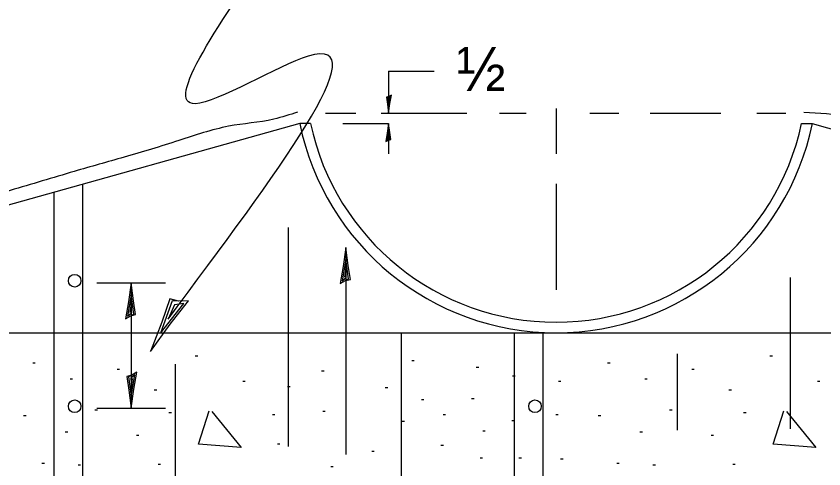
# Model space of a CAD drawing. Extents: x 0 to 2.83, y 0 to 1.83.
# Drawn here: x 0.6619 to 0.8764, y 1.4169 to 1.5371 of the extents above; entities that cross this region are included whole.
import ezdxf

# ---------------------------------------------------------------- set-up
doc = ezdxf.new("R2010")
doc.units = 0
for name, color, linetype in [('RD_Pr_Roadway_Dimensions', 7, 'Continuous'), ('RD_Pr_Roadway_Notes', 7, 'Continuous'), ('SH_General_Details', 7, 'Continuous')]:
    doc.layers.add(name, color=color, linetype=linetype)

msp = doc.modelspace()

# ---------------------------------------------------------------- linework, layer by layer
at = {"layer": 'RD_Pr_Roadway_Dimensions'}
for p, q in [((0.7608047398396433, 1.5225505222079663), (0.7608047398396433, 1.5114171888825803)), ((0.7608047398396433, 1.5225505222079663), (0.7729380731844008, 1.5225505222079663)), ((0.7486714065142572, 1.5086171888706592), (0.7608047398396433, 1.5086171888706592)), ((0.7608047398396433, 1.5086171888706592), (0.7608047398396433, 1.5006171888706594))]:
    msp.add_line(p, q, dxfattribs=at)
for points in [[(0.7608680731721819, 1.5157988555428892), (0.7602164065108299, 1.5156505222116916), (0.7604997398518621, 1.5138005222079662), (0.7608047398396433, 1.5114171888825803), (0.7611530731782913, 1.5139588555489985), (0.7615447398491799, 1.5161888555487006), (0.7608680731721819, 1.5157988555428892), (0.7604380731844008, 1.5156021888849645), (0.7608080731891692, 1.5130188555513828), (0.761303073174566, 1.5158438555394618), (0.760748073186785, 1.5154255222079662), (0.7608230731748641, 1.5142371888754276), (0.760998073186785, 1.5153788555463164)], [(0.7607414065071046, 1.5042355222103505), (0.761393073187828, 1.504383855541548), (0.7611097398467958, 1.5062338555452732), (0.7608047398396433, 1.5086171888706592), (0.7604564065203666, 1.506075522204241), (0.760064739849478, 1.503845522204539), (0.7607414065071046, 1.5042355222103505), (0.7611714065142572, 1.5044321888682752), (0.7608014065094888, 1.5070155222018569), (0.7603064065047205, 1.5041905222137777), (0.760861406511873, 1.5046088555452732), (0.7607864065036773, 1.5057971888778119), (0.760611406511873, 1.5046555222069231)]]:
    msp.add_lwpolyline(points, dxfattribs=at)
at = {"layer": 'RD_Pr_Roadway_Notes'}
for p, q in [((0.7494730731711388, 1.4757155222093075), (0.7494730731711388, 1.4207555222113937)), ((0.6833214065097868, 1.4663505221997706), (0.701619739837259, 1.4663505221997706)), ((0.6924697398409844, 1.4663505221997706), (0.6924697398409844, 1.433017188866934)), ((0.6833214065097868, 1.433017188866934), (0.701619739837259, 1.433017188866934))]:
    msp.add_line(p, q, dxfattribs=at)
for points in [[(0.7493447398409844, 1.466950522204241), (0.7506514065132142, 1.4672488555510848), (0.7500830731854439, 1.4709471888740866), (0.7494714065060616, 1.4757171888743845), (0.7487747398481369, 1.4706305222113936), (0.7479914065071046, 1.4661721888778119), (0.7493447398409844, 1.466950522204241), (0.7502080731854439, 1.467345522204539), (0.74946640651083, 1.4725105222066253), (0.7484747398563325, 1.4668605222103506), (0.7495864065155983, 1.467698855539164), (0.7494364065193235, 1.470075522204241), (0.7490864065155983, 1.4677921888825802)], [(0.6923414065108299, 1.4575855222140757), (0.6936480731830597, 1.457883855541548), (0.6930797398552895, 1.4615821888839213), (0.6924680731759071, 1.4663521888849644), (0.6917714065179825, 1.461265522201857), (0.6909880731769502, 1.4568071888682752), (0.6923414065108299, 1.4575855222140757), (0.6932047398552894, 1.4579805222151188), (0.6924630731806755, 1.46314552221646), (0.6914714065060615, 1.4574955222008137), (0.6925830731854439, 1.4583338555489986), (0.6924330731891691, 1.4607105222140757), (0.6920830731854439, 1.4584271888730436)], [(0.704994739837259, 1.4614488555391638), (0.7027397398420274, 1.4620655222137777), (0.7005714065097869, 1.4559021888767687), (0.6975930731759071, 1.4480521888730435), (0.7028480731711387, 1.4553121888836233), (0.7077214065060615, 1.4615371888672322), (0.704994739837259, 1.4614488555391638), (0.7033430731759072, 1.4615521888730436), (0.7002380731769502, 1.4529838555452732), (0.7064114065036774, 1.4608738555510847), (0.7040080731772482, 1.4604971888860074), (0.7022897398539484, 1.4567138555442303), (0.7047080731854439, 1.4599421888788549)], [(0.6925980731711388, 1.4417821888720004), (0.6912914065190255, 1.4414838555452734), (0.6918597398467958, 1.437785522202155), (0.6924714065060615, 1.4330155222018568), (0.6931680731841028, 1.4381021888849643), (0.6939514065050185, 1.442560522218546), (0.6925980731711388, 1.4417821888720004), (0.6917347398467958, 1.4413871888717025), (0.6924764065214097, 1.4362221888696163), (0.6934680731759071, 1.4418721888860075), (0.6923564065166413, 1.4410338555370776), (0.692506406512171, 1.4386571888720003), (0.6928564065166414, 1.4409405222137777)]]:
    msp.add_lwpolyline(points, dxfattribs=at)
msp.add_spline([(0.7022514065169394, 1.4567771888767689), (0.739478073186487, 1.5265005222161618), (0.7095080731772483, 1.5138821888764709), (0.7319164065190256, 1.5584338555333523)], degree=3, dxfattribs=at)
at = {"layer": 'SH_General_Details'}
for p, q in [((0.8052714065179825, 1.5126005221997707), (0.8052714065179825, 1.5006171888706594)), ((0.7440714065097869, 1.5114171888825803), (0.7520714065097869, 1.5114171888825803)), ((0.7588047398396432, 1.5114171888825803), (0.7816047398515642, 1.5114171888825803)), ((0.7902714065179824, 1.5114171888825803), (0.7973380731806755, 1.5114171888825803)), ((0.8142714065179825, 1.5114171888825803), (0.8219380731844008, 1.5114171888825803)), ((0.8302714065179825, 1.5114171888825803), (0.8490047398470938, 1.5114171888825803)), ((0.8586047398515642, 1.5114171888825803), (0.8662714065179825, 1.5114171888825803)), ((0.7372714065179825, 1.5086171888706592), (0.5386047398515642, 1.4530838555489987)), ((0.7400714065097869, 1.5086171888706592), (0.7372714065179825, 1.5086171888706592)), ((0.8704714065060616, 1.5086171888706592), (0.8732714065179825, 1.5086171888706592)), ((0.8732714065179825, 1.5086171888706592), (1.0719380731844008, 1.4530838555489987)), ((0.8052714065179825, 1.4926171888706594), (0.8052714065179825, 1.4644838555452733)), ((0.6795380731888712, 1.4924788555500417), (0.6795380731888712, 1.2920505222079663)), ((0.6719380731844008, 1.4903538555500417), (0.6719380731844008, 1.2920505222079663)), ((0.7341380731724798, 1.4810171888669341), (0.7341380731724798, 1.422883855541548)), ((0.8674714065060616, 1.467750522216162), (0.8674714065060616, 1.4275505222079663)), ((0.5386047398515642, 1.4530838555489987), (1.0719380731844008, 1.4530838555489987)), ((0.7641380731724798, 1.4530838555489987), (0.7641380731724798, 1.3675505222079662)), ((0.7941380731724799, 1.4530838555489987), (0.7941380731724799, 1.2920505222079663)), ((0.8018047398396432, 1.4530838555489987), (0.8018047398396432, 1.2920505222079663)), ((0.709486406511873, 1.4469738555346934), (0.7101530731782913, 1.4469738555346934)), ((0.7669530731700956, 1.4456838555333524), (0.7676197398372591, 1.4456838555333524)), ((0.8374714065060616, 1.4474838555452734), (0.8374714065060616, 1.4272171888743845)), ((0.8620664065145552, 1.4469738555346934), (0.8627330731817185, 1.4469738555346934)), ((0.6663497398563325, 1.4451105222103504), (0.6670164065227508, 1.4451105222103504)), ((0.6887064065203666, 1.4433905222018568), (0.689373073186785, 1.4433905222018568)), ((0.7041380731724799, 1.4447505222161618), (0.7041380731724799, 1.3800171888669341)), ((0.784103073186487, 1.4439638555442302), (0.7847697398529052, 1.4439638555442302)), ((0.8189297398396432, 1.4451105222103504), (0.8195964065060616, 1.4451105222103504)), ((0.8412864065036774, 1.4433905222018568), (0.8419530731700957, 1.4433905222018568)), ((0.7430197398529053, 1.4429605222140758), (0.7436864065193236, 1.4429605222140758)), ((0.7937064065203666, 1.4416705222127346), (0.794373073186785, 1.4416705222127346)), ((0.676236406511873, 1.440810522218546), (0.6769030731782913, 1.440810522218546)), ((0.7220964065060615, 1.4402371888754277), (0.7227630731724799, 1.4402371888754277)), ((0.8058864065074026, 1.4402371888754277), (0.806553073174566, 1.4402371888754277)), ((0.8288164065145552, 1.440810522218546), (0.8294830731817185, 1.440810522218546)), ((0.8746764065094889, 1.4402371888754277), (0.8753430731759071, 1.4402371888754277)), ((0.6985930731759071, 1.4379438555439321), (0.6992597398423255, 1.4379438555439321)), ((0.7339930731721819, 1.4388038555381206), (0.7346597398386001, 1.4388038555381206)), ((0.7599330731891691, 1.4385171888669341), (0.7605997398563326, 1.4385171888669341)), ((0.8511730731793344, 1.4379438555439321), (0.8518397398457527, 1.4379438555439321)), ((0.7695330731735229, 1.4353638555405048), (0.7701997398399413, 1.4353638555405048)), ((0.7828630731769503, 1.4356505222116915), (0.7835297398433685, 1.4356505222116915)), ((0.6828297398552895, 1.4326405222018568), (0.6834964065217077, 1.4326405222018568)), ((0.8354097398386001, 1.4326405222018568), (0.8360764065050185, 1.4326405222018568)), ((0.6639130731888712, 1.4310638555487005), (0.6645797398552895, 1.4310638555487005)), ((0.7024630731806755, 1.431923855542889), (0.7031297398470938, 1.431923855542889)), ((0.7299797398515642, 1.4313505221997707), (0.7306464065179825, 1.4313505221997707)), ((0.7433064065047205, 1.4322105222140757), (0.7439730731711388, 1.4322105222140757)), ((0.7752664065227508, 1.4313505221997707), (0.7759330731891692, 1.4313505221997707)), ((0.8051697398491799, 1.4313505221997707), (0.8058364065155983, 1.4313505221997707)), ((0.8164930731721818, 1.4310638555487005), (0.8171597398386001, 1.4310638555487005)), ((0.8550430731841028, 1.431923855542889), (0.8557097398505211, 1.431923855542889)), ((0.7643764065169394, 1.4296305222113936), (0.7650430731841028, 1.4296305222113936)), ((0.7935630731844008, 1.4297738555466144), (0.7942297398515642, 1.4297738555466144)), ((0.6749464065097869, 1.4267638555367796), (0.6756130731769502, 1.4267638555367796)), ((0.785823073174864, 1.4270505222079664), (0.7864897398420274, 1.4270505222079664)), ((0.8275264065132141, 1.4267638555367796), (0.8281930731796324, 1.4267638555367796)), ((0.6938630731769502, 1.4259071888720005), (0.6945297398433685, 1.4259071888720005)), ((0.8464430731796324, 1.4259071888720005), (0.8471097398467958, 1.4259071888720005)), ((0.7312697398529052, 1.423613855540505), (0.7319364065193236, 1.423613855540505)), ((0.7746930731796324, 1.4231838555333522), (0.7753597398467957, 1.4231838555333522)), ((0.7563497398563326, 1.421607188880196), (0.7570164065227508, 1.421607188880196)), ((0.7851064065166413, 1.4198871888717024), (0.7857730731830597, 1.4198871888717024)), ((0.7954264065094888, 1.4198871888717024), (0.7960930731759072, 1.4198871888717024)), ((0.6687864065036774, 1.4184538555343955), (0.6694530731700957, 1.4184538555343955)), ((0.6783864065074027, 1.4180238555466145), (0.679053073174566, 1.4180238555466145)), ((0.6995964065060616, 1.4181671888825802), (0.7002630731724798, 1.4181671888825802)), ((0.7454564065203667, 1.4175938555394618), (0.746123073186785, 1.4175938555394618)), ((0.8064597398505211, 1.4196005221997707), (0.8071264065169393, 1.4196005221997707)), ((0.8213664065071046, 1.4184538555343955), (0.8220330731735229, 1.4184538555343955)), ((0.8309664065108299, 1.4180238555466145), (0.8316330731772482, 1.4180238555466145)), ((0.8521764065094888, 1.4181671888825802), (0.8528430731759071, 1.4181671888825802))]:
    msp.add_line(p, q, dxfattribs=at)
for points in [[(0.7138464065060616, 1.4321238555510847), (0.7216930731796324, 1.4226105222103504), (0.7103430731759072, 1.4234471888740865), (0.7131797398396432, 1.4322938555476574)], [(0.8664264065094888, 1.4321238555510847), (0.8742730731830597, 1.4226105222103504), (0.8629230731793344, 1.4234471888740865), (0.8657597398423255, 1.4322938555476574)]]:
    msp.add_lwpolyline(points, dxfattribs=at)
for centre in [(0.6774713556036949, 1.4668829360400646), (0.6774713556036949, 1.4335496027072279), (0.7996713556118905, 1.4335496027072279)]:
    msp.add_circle(centre, 0.001666280120322223, dxfattribs=at)
for radius, start, end in [(0.06946666666706408, 191.5833027777778, 348.41713055555556), (0.0666666666807731, 192.0637555555556, 347.9372527777778)]:
    msp.add_arc((0.8052710083388388, 1.5225513197181133), radius, start, end, dxfattribs=at)
for points in [[(0.7366430731878281, 1.511673855542889), (0.7303330731854438, 1.5097805222069232), (0.7183447398409843, 1.5078888555367795), (0.7050930731759071, 1.5041021888849644), (0.6905814065203667, 1.4996855222185461), (0.6773297398552894, 1.4958988555466144), (0.66029473984918, 1.4908521888849644), (0.6363164065145552, 1.483910522202155), (0.6224347398542464, 1.4794938555357364), (0.6085530731745661, 1.476970522204539), (0.595303073174566, 1.4744455222090094), (0.5757430731721819, 1.470028855541846), (0.5605997398563326, 1.4649821888801962), (0.5454564065203666, 1.4586721888778118), (0.5346547398433685, 1.4544455222090094)], [(0.8710414065190255, 1.511673855542889), (0.8830297398433685, 1.510412188867232), (0.8906014065214097, 1.5085188555513827), (0.9025897398457527, 1.5059955222008137), (0.9145797398552894, 1.5034721888696163), (0.927198073174864, 1.4996855222185461), (0.9404497398399413, 1.4952688555513827), (0.9536997398399413, 1.4914821888801961), (0.9682130731806755, 1.4883271888693181), (0.9776764065094888, 1.4851721888778118), (0.9991297398470937, 1.4782321888801961), (1.012381406512171, 1.4744455222090094), (1.0275247398481369, 1.470660522202155), (1.0445614065193236, 1.4656121888754277), (1.059073073174864, 1.4611955222090094), (1.0757314065166415, 1.4556438555513826)]]:
    msp.add_spline(points, degree=3, dxfattribs=at)

# ---------------------------------------------------------------- texts
at = {"layer": 'RD_Pr_Roadway_Dimensions'}
msp.add_text('½', height=0.011666669999999999, dxfattribs=at).set_placement((0.7788983268999159, 1.5172438555357366))

doc.saveas('drawing.dxf')
